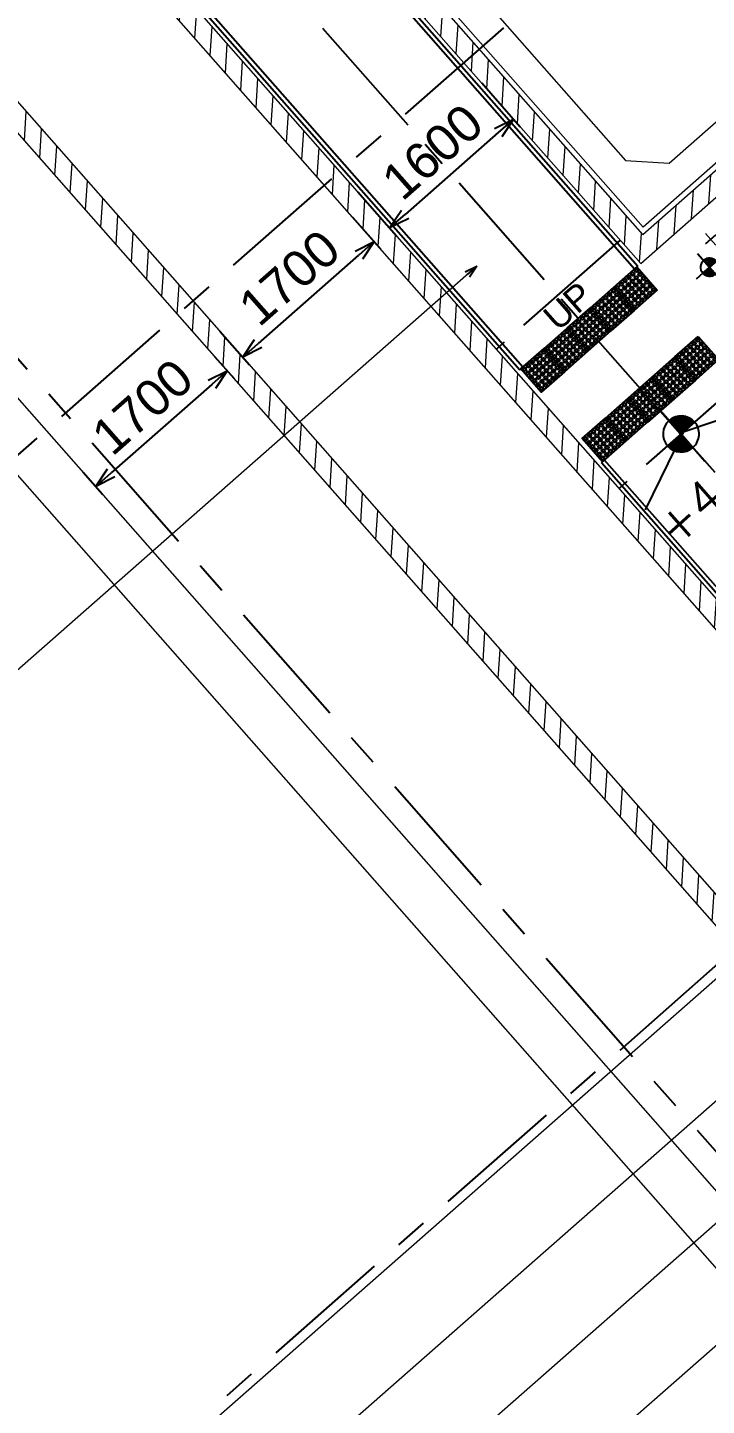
# Model space of a CAD drawing. Header units: millimetres. Extents: x 833681652 to 834427839, y 817425676 to 818089765.
# Drawn here: x 834303816 to 834310403, y 817991095 to 818004477 of the extents above; entities that cross this region are included whole.
import ezdxf

# ---------------------------------------------------------------- set-up
doc = ezdxf.new("R2010")
doc.units = ezdxf.units.MM
doc.header["$LTSCALE"] = 100
doc.linetypes.add('CENTER', pattern=[2, 1.25, -0.25, 0.25, -0.25])
doc.linetypes.add('Grid Line', pattern=[22.225, 12.7, -3.175, 3.175, -3.175])
for name, color, linetype in [('000-Tactile-l', 8, 'Continuous'), ('A-COLS', 3, 'Continuous'), ('DLN020__', 6, 'Continuous'), ('DLN030_1', 1, 'Continuous'), ('DLN0401_', 7, 'Continuous'), ('DLN240__', 1, 'Continuous'), ('DLN810__', 1, 'Continuous'), ('LEVEL', 7, 'Continuous')]:
    doc.layers.add(name, color=color, linetype=linetype)
doc.layers.add('A-WALL', color=7, linetype='Continuous', lineweight=9)
doc.layers.add('DLN040__', color=3, linetype='Continuous', lineweight=0)
doc.styles.add('romans', font='romans.shx')
doc.styles.get("Standard").update_dxf_attribs({"font": 'swiss.ttf'})
doc.styles.add('Swis721tBT', font='swissl.ttf')
doc.dimstyles.new('INTDIM', dxfattribs={"dimtxt": 200, "dimasz": 125, "dimexe": 100, "dimexo": 150, "dimgap": 80, "dimtad": 1, "dimdec": 0, "dimzin": 9, "dimdsep": 46, "dimtxsty": 'Swis721tBT', "dimblk": 'OPEN30', "dimcen": -125, "dimclrd": 256, "dimclre": 256, "dimclrt": 2, "dimaunit": 1, "dimadec": 1, "dimazin": 0, "dimtfac": 0.444444, "dimtdec": 0, "dimtix": 1, "dimtmove": 2, "dimatfit": 3, "dimldrblk": 'OPEN30', "dimfxl": 0, "dimtolj": 1, "dimlwd": -1, "dimlwe": -1, "dimarcsym": 0})
doc.dimstyles.new('INTDIM350', dxfattribs={"dimtxt": 350, "dimasz": 200, "dimexe": 100, "dimexo": 150, "dimgap": 100, "dimtad": 1, "dimdec": 0, "dimzin": 9, "dimdsep": 46, "dimtxsty": 'Swis721tBT', "dimblk": 'OPEN30', "dimcen": -125, "dimclrd": 256, "dimclre": 256, "dimclrt": 2, "dimaunit": 1, "dimadec": 1, "dimazin": 0, "dimtfac": 0.444444, "dimtdec": 0, "dimtix": 1, "dimtmove": 2, "dimatfit": 3, "dimldrblk": 'OPEN30', "dimfxl": 0, "dimtolj": 1, "dimlwd": -1, "dimlwe": -1, "dimarcsym": 0})
pattern_1 = [(86.3502, (834261331.75, 817978739.76), (-158.428, 10.1057), [])]

# ---------------------------------------------------------------- blocks, each defined once
blk = doc.blocks.new('_Open30')
at = {"color": 0, "linetype": 'ByBlock', "lineweight": -2}
for p, q in [((-1, 0.268), (0, 0)), ((0, 0), (-1, -0.268)), ((0, 0), (-1, 0))]:
    blk.add_line(p, q, dxfattribs=at)
blk = doc.blocks.new('*D190')
at = {"layer": 'Defpoints', "color": 0}
for p in [(834319727, 818041194), (834320493, 818040324), (834269206, 817996732)]:
    blk.add_point(p, dxfattribs=at)
at = {"layer": 'DLN030_1', "linetype": 'Continuous'}
for p, q in [((834319826, 818041082), (834320559, 818040249)), ((834270122, 817995994), (834320343, 818040192)), ((834269305, 817996619), (834270038, 817995787))]:
    blk.add_line(p, q, dxfattribs=at)
at = {"layer": 'DLN030_1', "xscale": 200, "yscale": 200, "zscale": 200}
for p, rotation in [((834320493, 818040324), 41.35026467986027), ((834269972, 817995862), 221.3502646798603)]:
    blk.add_blockref('_Open30', p, dxfattribs=dict(at, rotation=rotation))
at = {"layer": 'DLN030_1', "color": 2, "insert": (834295344, 818019178), "char_height": 400, "attachment_point": 1, "rotation": 41.3503, "line_spacing_factor": 0.938532, "style": 'Swis721tBT'}
blk.add_mtext('\\A1;67300', dxfattribs=at)
blk = doc.blocks.new('*X14')
at = {"color": 0}
for p, q in [((45956, 42700), (46156, 42700)), ((45956, 42694), (46156, 42694)), ((45957, 42688), (46156, 42688)), ((45957, 42681), (46156, 42681)), ((45958, 42675), (46156, 42675)), ((45959, 42669), (46156, 42669)), ((45960, 42662), (46156, 42662)), ((45962, 42656), (46156, 42656)), ((45964, 42650), (46156, 42650)), ((45965, 42644), (46156, 42644)), ((45968, 42638), (46156, 42638)), ((45970, 42631), (46156, 42631)), ((45973, 42625), (46156, 42625)), ((45975, 42619), (46156, 42619)), ((45978, 42612), (46156, 42612)), ((45982, 42606), (46156, 42606)), ((45986, 42600), (46156, 42600)), ((45990, 42594), (46156, 42594)), ((45994, 42588), (46156, 42588)), ((45999, 42581), (46156, 42581)), ((46004, 42575), (46156, 42575)), ((46009, 42569), (46156, 42569)), ((46015, 42562), (46156, 42562)), ((46022, 42556), (46156, 42556)), ((46029, 42550), (46156, 42550)), ((46037, 42544), (46156, 42544)), ((46047, 42538), (46156, 42538)), ((46057, 42531), (46156, 42531)), ((46069, 42525), (46156, 42525)), ((46083, 42519), (46156, 42519)), ((46102, 42512), (46156, 42512)), ((46133, 42506), (46156, 42506))]:
    blk.add_line(p, q, dxfattribs=at)
blk = doc.blocks.new('*X13')
at = {"color": 0}
for p, q in [((46156, 42900), (46200, 42900)), ((46156, 42894), (46222, 42894)), ((46156, 42888), (46238, 42888)), ((46156, 42881), (46250, 42881)), ((46156, 42875), (46261, 42875)), ((46156, 42869), (46271, 42869)), ((46156, 42862), (46279, 42862)), ((46156, 42856), (46287, 42856)), ((46156, 42850), (46294, 42850)), ((46156, 42844), (46300, 42844)), ((46156, 42838), (46306, 42838)), ((46156, 42831), (46311, 42831)), ((46156, 42825), (46316, 42825)), ((46156, 42819), (46320, 42819)), ((46156, 42812), (46324, 42812)), ((46156, 42806), (46328, 42806)), ((46156, 42800), (46332, 42800)), ((46156, 42794), (46335, 42794)), ((46156, 42788), (46338, 42788)), ((46156, 42781), (46341, 42781)), ((46156, 42775), (46343, 42775)), ((46156, 42769), (46345, 42769)), ((46156, 42762), (46347, 42762)), ((46156, 42756), (46349, 42756)), ((46156, 42750), (46351, 42750)), ((46156, 42744), (46352, 42744)), ((46156, 42738), (46353, 42738)), ((46156, 42731), (46354, 42731)), ((46156, 42725), (46355, 42725)), ((46156, 42719), (46355, 42719)), ((46156, 42712), (46356, 42712)), ((46156, 42706), (46356, 42706))]:
    blk.add_line(p, q, dxfattribs=at)
blk = doc.blocks.new('ELFIN')
at = {"layer": 'LEVEL'}
for p, q in [((0, 0.5), (0, 0)), ((0, 0), (-0.5, 0)), ((0, 0), (0, -0.5)), ((0.5, 0), (0, 0))]:
    blk.add_line(p, q, dxfattribs=at)
for start, end in [(90, 180), (0, 90), (180, 270), (270, 0)]:
    blk.add_arc((0, 0), 0.25, start, end, dxfattribs=at)
at = {"layer": 'LEVEL', "xscale": 0.00125, "yscale": 0.00125, "zscale": 0.00125}
for name in ['*X13', '*X14']:
    blk.add_blockref(name, (-57.695, -53.381), dxfattribs=at)
at = {"layer": 'LEVEL', "style": 'romans'}
blk.add_attdef('ELFIN', (0.254, 0.347), '', height=0.5, dxfattribs=at)
blk = doc.blocks.new('*D213')
at = {"layer": 'Defpoints', "color": 0}
for p in [(834308123, 818004052), (834306921, 818002994, 0), (834307329, 818002530)]:
    blk.add_point(p, dxfattribs=at)
at = {"layer": 'DLN030_1', "linetype": 'Continuous'}
for p, q in [((834308222, 818003939), (834308597, 818003513)), ((834308381, 818003456), (834307479, 818002662)), ((834307020, 818002881), (834307395, 818002455))]:
    blk.add_line(p, q, dxfattribs=at)
at = {"layer": 'DLN030_1', "xscale": 200, "yscale": 200, "zscale": 200}
for p, rotation in [((834308531, 818003588), 41.35019582796011), ((834307329, 818002530), 221.3501958279601)]:
    blk.add_blockref('_Open30', p, dxfattribs=dict(at, rotation=rotation))
at = {"layer": 'DLN030_1', "color": 2, "insert": (834307745, 818003269), "char_height": 350, "attachment_point": 5, "rotation": 41.3502, "style": 'Swis721tBT'}
blk.add_mtext('\\A1;1600', dxfattribs=at)
blk = doc.blocks.new('*D214')
at = {"layer": 'Defpoints', "color": 0}
for p in [(834306869, 818002749, 0), (834305583, 818001640), (834305904, 818001276)]:
    blk.add_point(p, dxfattribs=at)
at = {"layer": 'DLN030_1', "linetype": 'Continuous'}
for p, q in [((834306968, 818002636), (834307245, 818002323)), ((834307028, 818002265), (834306054, 818001408)), ((834305682, 818001528), (834305970, 818001201))]:
    blk.add_line(p, q, dxfattribs=at)
at = {"layer": 'DLN030_1', "xscale": 200, "yscale": 200, "zscale": 200}
for p, rotation in [((834307179, 818002398), 41.35019582796011), ((834305904, 818001276), 221.3501958279601)]:
    blk.add_blockref('_Open30', p, dxfattribs=dict(at, rotation=rotation))
at = {"layer": 'DLN030_1', "color": 2, "insert": (834306356, 818002047), "char_height": 350, "attachment_point": 5, "rotation": 41.3502, "style": 'Swis721tBT'}
blk.add_mtext('\\A1;1700', dxfattribs=at)
blk = doc.blocks.new('*D215')
at = {"layer": 'Defpoints', "color": 0}
for p in [(834305532, 818001395), (834304256, 818000272, 0), (834304477, 818000020)]:
    blk.add_point(p, dxfattribs=at)
at = {"layer": 'DLN030_1', "linetype": 'Continuous'}
for p, q in [((834305631, 818001283), (834305820, 818001068)), ((834305603, 818001011), (834304627, 818000152)), ((834304355, 818000160), (834304543, 817999945))]:
    blk.add_line(p, q, dxfattribs=at)
at = {"layer": 'DLN030_1', "xscale": 200, "yscale": 200, "zscale": 200}
for p, rotation in [((834305753, 818001143), 41.35019582796011), ((834304477, 818000020), 221.3501958279601)]:
    blk.add_blockref('_Open30', p, dxfattribs=dict(at, rotation=rotation))
at = {"layer": 'DLN030_1', "color": 2, "insert": (834304931, 818000792), "char_height": 350, "attachment_point": 5, "rotation": 41.3502, "style": 'Swis721tBT'}
blk.add_mtext('\\A1;1700', dxfattribs=at)
blk = doc.blocks.new('hazard warning tactile')
at = {"layer": '000-Tactile-l', "ltscale": 0.015}
blk.add_lwpolyline([(0, 0), (225, 198), (423, -27), (198, -225)], close=True, dxfattribs=at)
for centre, radius in [((185, 130), 17.5), ((185, 130), 12.5), ((223, 163), 17.5), ((223, 163), 12.5), ((256, 125), 17.5), ((256, 125), 12.5), ((35, -2), 17.5), ((35, -2), 12.5), ((73, 31), 17.5), ((73, 31), 12.5), ((106, -7), 17.5), ((110, 64), 17.5), ((106, -7), 12.5), ((110, 64), 12.5), ((143, 26), 17.5), ((148, 97), 17.5), ((143, 26), 12.5), ((148, 97), 12.5), ((176, -11), 17.5), ((181, 59), 17.5), ((176, -11), 12.5), ((181, 59), 12.5), ((214, 22), 17.5), ((218, 92), 17.5), ((214, 22), 12.5), ((218, 92), 12.5), ((247, -16), 17.5), ((251, 55), 17.5), ((251, 55), 12.5), ((285, 17), 17.5), ((289, 88), 17.5), ((285, 17), 12.5), ((289, 88), 12.5), ((322, 50), 17.5), ((322, 50), 12.5), ((355, 13), 17.5), ((355, 13), 12.5), ((68, -40), 17.5), ((68, -40), 12.5), ((101, -77), 17.5), ((101, -77), 12.5), ((134, -115), 17.5), ((139, -44), 17.5), ((134, -115), 12.5), ((139, -44), 12.5), ((172, -82), 17.5), ((172, -82), 12.5), ((205, -119), 17.5), ((209, -49), 17.5), ((205, -119), 12.5), ((209, -49), 12.5), ((242, -86), 17.5), ((242, -86), 12.5), ((247, -16), 12.5), ((276, -124), 17.5), ((280, -53), 17.5), ((276, -124), 12.5), ((280, -53), 12.5), ((313, -91), 17.5), ((318, -20), 17.5), ((313, -91), 12.5), ((318, -20), 12.5), ((351, -58), 17.5), ((351, -58), 12.5), ((388, -25), 17.5), ((388, -25), 12.5), ((167, -152), 17.5), ((167, -152), 12.5), ((200, -190), 17.5), ((200, -190), 12.5), ((238, -157), 17.5), ((238, -157), 12.5)]:
    blk.add_circle(centre, radius, dxfattribs=at)

msp = doc.modelspace()

# ---------------------------------------------------------------- hatches: boundary and pattern name
at = {"layer": 'A-WALL'}
h = msp.add_hatch(dxfattribs=at)
h.set_pattern_fill('ANSI31', scale=50)
h.set_pattern_definition(pattern_1)
h.paths.add_polyline_path([(834315214.4, 817999851.3), (834315365.7, 817999984.4), (834314672, 818000772.6), (834314730.4, 818000824), (834314598.3, 818000974.2), (834314539.8, 818000922.7), (834313747.1, 818001823.6), (834315286, 818003177.9), (834315153.8, 818003328), (834313614.9, 818001973.7), (834311700.1, 818004151.9), (834309784.6, 818002466.2), (834302629.8, 818010595.9), (834305482.4, 818013106.4), (834308237.1, 818009976.4), (834308387.2, 818010108.5), (834307528.7, 818011084.1), (834308354.4, 818011810.8), (834308222.2, 818011960.9), (834307246.4, 818011102.1), (834305482.4, 818013106.4), (834306458.3, 818013965.2), (834306326.1, 818014115.4), (834305500.4, 818013388.7), (834305500.2, 818013389), (834305350, 818013256.9), (834305350.3, 818013256.6), (834302497.7, 818010746.1), (834300205.2, 818013351), (834300055, 818013218.9), (834309765.4, 818002185.4), (834311679.8, 818003870.2)])
h = msp.add_hatch(dxfattribs=at)
h.set_pattern_fill('ANSI31', scale=50)
h.set_pattern_definition(pattern_1)
h.paths.add_polyline_path([(834311949, 817996977.5), (834312099.8, 817997110.2), (834298753.3, 818012272.6), (834298603.2, 818012140.5)])
h = msp.add_hatch(dxfattribs=at)
h.set_pattern_fill('ANSI31', scale=50)
h.set_pattern_definition(pattern_1)
h.paths.add_polyline_path([(834310523.7, 817995723.1), (834310673.9, 817995855.3), (834297328.7, 818011018.9), (834297178.6, 818010886.8)])

# ---------------------------------------------------------------- linework, layer by layer
at = {"layer": 'A-COLS', "lineweight": 18}
for p, q in [((834345253.3, 817953688, -0.1), (834295736.8, 818009951.8, -0.1)), ((834295361.5, 818009621.5, -0.1), (834344745.8, 817953507.9, -0.1))]:
    msp.add_line(p, q, dxfattribs=at)
at = {"layer": 'A-WALL'}
for p, q in [((834309765.1, 818002185.7, -0.1), (834300054.7, 818013219.1, -0.1)), ((834316361.2, 817992268.9, 0), (834298753, 818012272.9, 0)), ((834331753.1, 817974476.9, -0.1), (834298602.9, 818012140.8, 0)), ((834331286, 817972434.5, -0.1), (834297328.5, 818011019.2, -0.1)), ((834338634.6, 817963781.8, -0.1), (834297178.3, 818010887.1, -0.1)), ((834309784.2, 818002466.6, -0.1), (834302629.6, 818010596.2, -0.1)), ((834309788, 818002538, -0.1), (834307080.3, 818005614.7, -0.1)), ((834309765.1, 818002185.7, -0.2), (834309765, 818002185.6, -0.2))]:
    msp.add_line(p, q, dxfattribs=at)
at = {"layer": 'A-WALL', "elevation": -0.1}
msp.add_lwpolyline([(834310581.5, 818008296.4), (834307728.9, 818005785.9), (834307701.9, 818005362.5), (834309617.6, 818003185.8), (834310041, 818003158.8), (834311730, 818004645.3), (834313448, 818002693.2), (834313871.4, 818002666.2), (834314809.7, 818003492), (834314836.7, 818003915.4), (834311004.9, 818008269.4)], close=True, dxfattribs=at)
at = {"layer": 'A-WALL', "elevation": -0.1, "flags": 128}
for points in [[(834309784.4, 818002466.5), (834311699.9, 818004152.3)], [(834313617.5, 818002043.1), (834311701.8, 818004222.3), (834309788, 818002538)], [(834309765.1, 818002185.7), (834311679.5, 818003870.5)]]:
    msp.add_lwpolyline(points, dxfattribs=at)
at = {"layer": 'DLN020__', "linetype": 'Grid Line'}
for p, q in [((834338465.2, 818030904.6), (834269127.3, 817969881.9)), ((834343882.6, 818024749), (834274544.7, 817963726.3)), ((834353735, 817944428.9), (834289970.3, 818016882.5))]:
    msp.add_line(p, q, dxfattribs=at)
at = {"layer": 'DLN040__'}
for p, q in [((834316496.2, 817998144.7, 0), (834303984.7, 817987133.7, 0)), ((834313139.5, 817997564.8, 0), (834302868.9, 817988525.9, 0))]:
    msp.add_line(p, q, dxfattribs=at)
at = {"layer": 'DLN240__'}
for p, q in [((834309705.8, 818002131.1, -0.1), (834300588.6, 818012490.6, -0.1)), ((834309735.8, 818002157.5, -0.1), (834300618.7, 818012517, -0.1)), ((834308591.4, 818001150.4, 0), (834299474.3, 818011509.9, 0)), ((834308621.4, 818001176.8, 0), (834299504.3, 818011536.3, 0)), ((834309734.7, 818002158.9, -0.1), (834309704.7, 818002132.5, -0.1)), ((834308620.3, 818001178.2, 0), (834308590.3, 818001151.8, 0)), ((834315426.5, 817993444.5, -0.1), (834309414.2, 818000276, 0)), ((834315396.5, 817993418, -0.1), (834309384.2, 818000249.6, 0))]:
    msp.add_line(p, q, dxfattribs=at)
at = {"layer": 'DLN240__', "color": 3, "elevation": -0.1}
msp.add_lwpolyline([(834310972.2, 818000817.2), (834310177.3, 818000547.5), (834309808.7, 817999793.1)], dxfattribs=at)
at = {"layer": 'DLN810__', "linetype": 'CENTER', "ltscale": 10}
for p, q in [((834310150.7, 818000526.1, 0), (834304998.3, 818006380.5, -0.1)), ((834309566.8, 818002410.8, -0.1), (834308362.4, 818001350.8, -0.1)), ((834310757.2, 818001058.3, -0.1), (834309552.6, 817999998.2, 0)), ((834310089.8, 818000870.6, 0), (834309827, 818000639.4, 0)), ((834315772.5, 817994148.6, -0.1), (834309958.4, 818000755, 0)), ((834309414.2, 818000276, 0), (834309384.2, 818000249.6, 0))]:
    msp.add_line(p, q, dxfattribs=at)

# ---------------------------------------------------------------- block references
at = {"rotation": 269.9995904961691}
for p in [(834309728.1, 818002151.9, 0), (834309502.9, 818001953.7, 0), (834309277.7, 818001755.5, 0), (834309052.5, 818001557.3, 0), (834310322.7, 818001476.3, 0), (834308827.3, 818001359.1, 0), (834310097.5, 818001278.1, 0), (834309872.3, 818001079.9, 0), (834309647.1, 818000881.7, 0), (834309421.8, 818000683.5, 0)]:
    msp.add_blockref('hazard warning tactile', p, dxfattribs=at)
at = {"layer": 'LEVEL', "xscale": 349.9999999999999, "yscale": 349.9999999999999, "zscale": 349.9999999999999, "rotation": 41.3502635479209}
msp.add_blockref('ELFIN', (834310433, 818002149.5, -0.1), dxfattribs=at).add_auto_attribs({'ELFIN': '+4.37'})
at = {"layer": 'LEVEL'}
ref = msp.add_blockref('ELFIN', (834310156.6, 818000529.8, 0), dxfattribs=dict(at, xscale=699.9999999999999, yscale=699.9999999999999, zscale=699.9999999999999, rotation=41.35026354792133))
ref.add_attrib('ELFIN', '+4.37', (834310093.9, 817999412.3, 0), dxfattribs={"height": 350, "rotation": 41.35026, "style": 'romans'})

# ---------------------------------------------------------------- texts
at = {"layer": 'DLN0401_'}
msp.add_text('UP', height=250, rotation=41.3502, dxfattribs=at).set_placement((834308960.6, 818001517.9, 0))

# ---------------------------------------------------------------- dimensions: what is measured, and where the dimension line sits
at = {"layer": 'DLN030_1'}
dim = msp.add_linear_dim(base=(834320492.9, 818040324.5), p1=(834269206.2, 817996731.9), p2=(834319727.3, 818041194.3), angle=41.35026, dimstyle='INTDIM', override={"dimtxt": 400, "dimasz": 200, "dimarcsym": 2}, dxfattribs=at)
dim.commit()
dim.dimension.update_dxf_attribs({"geometry": '*D190', "text_midpoint": (834296059.7, 818019453), "dimtype": 160})
for base, p1, p2, text, picture, middle in [((834307329, 818002530), (834308122.7, 818004052), (834306920.7, 818002993.9, 0), '1600', '*D213', (834307745.2, 818003269.1)), ((834305903.6, 818001275.6), (834306869.3, 818002748.9, 0), (834305582.8, 818001640.1), '1700', '*D214', (834306356.2, 818002046.7))]:
    dim = msp.add_linear_dim(base=base, p1=p1, p2=p2, angle=41.3502, text=text, dimstyle='INTDIM350', dxfattribs=at)
    dim.commit()
    dim.dimension.update_dxf_attribs({"geometry": picture, "text_midpoint": middle})
dim = msp.add_linear_dim(base=(834304477.3, 818000020.3), p1=(834305531.8, 818001395.4), p2=(834304255.6, 818000272.3, -0.1), angle=41.3502, dimstyle='INTDIM350', dxfattribs=at)
dim.commit()
dim.dimension.update_dxf_attribs({"geometry": '*D215', "text_midpoint": (834304930.5, 818000792)})

# ---------------------------------------------------------------- leaders
at = {"layer": 'DLN030_1', "color": 1}
msp.add_leader([(834316954.9, 817994783, -0.2), (834309991.3, 817988643.5, -0.2)], dimstyle='INTDIM', override={"dimtxt": 100, "dimasz": 100, "dimgap": 30, "dimtad": 0, "dimarcsym": 2}, dxfattribs=at)
at = {"layer": 'DLN040__'}
for points in [[(834304512, 818011345.5), (834293182.7, 818001374.8)], [(834306962.3, 818010898.9), (834293498.1, 817999049.3)], [(834305785.5, 818008813.2), (834294018.8, 817998457.7)], [(834308176.5, 818002160.8, -0.1), (834302474, 817997142.2, -0.1)], [(834315907.4, 817998813.7), (834303396, 817987802.7)], [(834317246.7, 817997618.1, 0), (834304573.5, 817986464.8, 0)]]:
    msp.add_leader(points, dimstyle='INTDIM', override={"dimgap": 80, "dimtad": 0}, dxfattribs=at)

doc.saveas('drawing.dxf')
